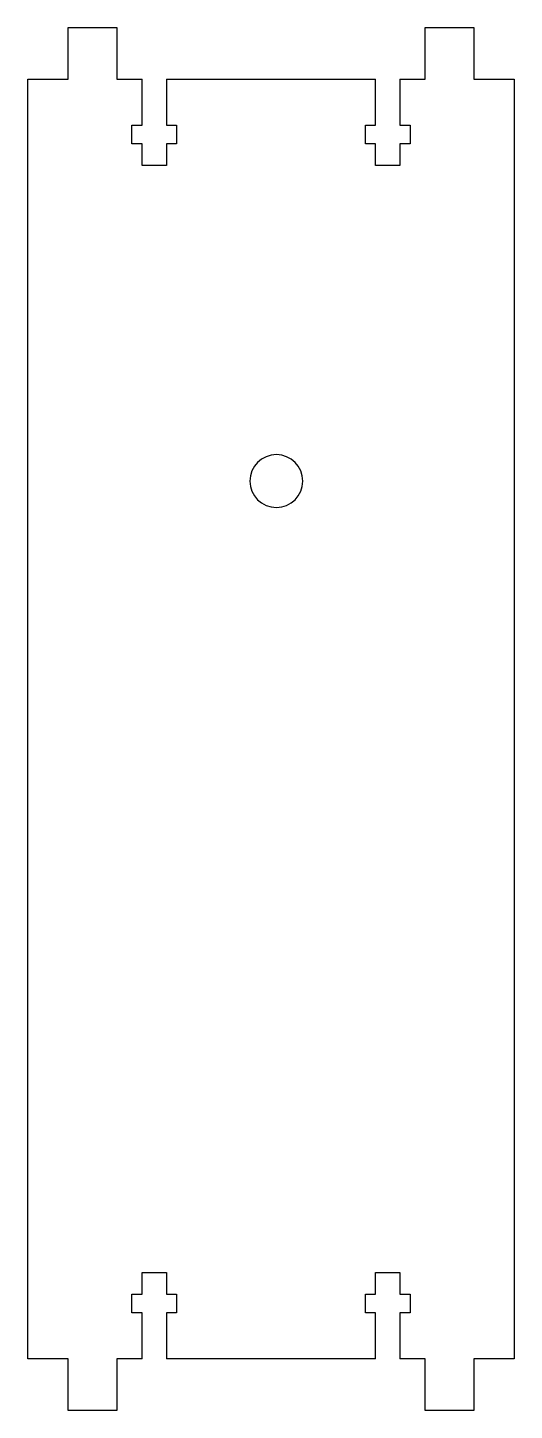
# Model space of a CAD drawing. Header units: millimetres. Extents: x -31 to 30, y -181 to -10.
import ezdxf

# ---------------------------------------------------------------- set-up
doc = ezdxf.new("R2010")
doc.units = ezdxf.units.MM
doc.layers.get('0').update_dxf_attribs({"color": 253, "lineweight": 70, "true_color": 0x8faf8f})

msp = doc.modelspace()

# ---------------------------------------------------------------- linework, layer by layer
at = {"color": 98, "lineweight": -3, "true_color": 0x054805}
for p, q in [((-25.5, -16.4), (-25.5, -10.05)), ((-25.5, -10.05), (-19.5, -10.05)), ((-19.5, -10.05), (-19.5, -16.4)), ((18.5, -16.4), (18.5, -10.05)), ((18.5, -10.05), (24.5, -10.05)), ((24.5, -10.05), (24.5, -16.4)), ((-30.5, -174.4), (-30.5, -16.4)), ((-30.5, -16.4), (-25.5, -16.4)), ((-19.5, -16.4), (-16.4, -16.4)), ((-16.4, -22.1), (-16.4, -16.4)), ((-13.4, -16.4), (-13.4, -22.1)), ((-13.4, -16.4), (12.4, -16.4)), ((12.4, -22.1), (12.4, -16.4)), ((15.4, -16.4), (15.4, -22.1)), ((15.4, -16.4), (18.5, -16.4)), ((24.5, -16.4), (29.5, -16.4)), ((29.5, -16.4), (29.5, -174.4)), ((-17.65, -22.1), (-16.4, -22.1)), ((-17.65, -24.4), (-17.65, -22.1)), ((-13.4, -22.1), (-12.15, -22.1)), ((-12.15, -22.1), (-12.15, -24.4)), ((11.15, -22.1), (12.4, -22.1)), ((11.15, -24.4), (11.15, -22.1)), ((15.4, -22.1), (16.65, -22.1)), ((16.65, -22.1), (16.65, -24.4)), ((-16.4, -24.4), (-17.65, -24.4)), ((-16.4, -27.05), (-16.4, -24.4)), ((-13.4, -24.4), (-13.4, -27.05)), ((-12.15, -24.4), (-13.4, -24.4)), ((12.4, -24.4), (11.15, -24.4)), ((12.4, -27.05), (12.4, -24.4)), ((15.4, -24.4), (15.4, -27.05)), ((16.65, -24.4), (15.4, -24.4)), ((-13.4, -27.05), (-16.4, -27.05)), ((15.4, -27.05), (12.4, -27.05)), ((-16.4, -163.75), (-13.4, -163.75)), ((-16.4, -166.4), (-16.4, -163.75)), ((-13.4, -163.75), (-13.4, -166.4)), ((12.4, -163.75), (15.4, -163.75)), ((12.4, -166.4), (12.4, -163.75)), ((15.4, -163.75), (15.4, -166.4)), ((-17.65, -166.4), (-16.4, -166.4)), ((-17.65, -168.7), (-17.65, -166.4)), ((-13.4, -166.4), (-12.15, -166.4)), ((-12.15, -166.4), (-12.15, -168.7)), ((11.15, -166.4), (12.4, -166.4)), ((11.15, -168.7), (11.15, -166.4)), ((15.4, -166.4), (16.65, -166.4)), ((16.65, -166.4), (16.65, -168.7)), ((-16.4, -168.7), (-17.65, -168.7)), ((-16.4, -174.4), (-16.4, -168.7)), ((-13.4, -168.7), (-13.4, -174.4)), ((-12.15, -168.7), (-13.4, -168.7)), ((12.4, -168.7), (11.15, -168.7)), ((12.4, -174.4), (12.4, -168.7)), ((15.4, -168.7), (15.4, -174.4)), ((16.65, -168.7), (15.4, -168.7)), ((-25.5, -174.4), (-30.5, -174.4)), ((-25.5, -180.75), (-25.5, -174.4)), ((-16.4, -174.4), (-19.5, -174.4)), ((-19.5, -174.4), (-19.5, -180.75)), ((12.4, -174.4), (-13.4, -174.4)), ((18.5, -174.4), (15.4, -174.4)), ((18.5, -180.75), (18.5, -174.4)), ((29.5, -174.4), (24.5, -174.4)), ((24.5, -174.4), (24.5, -180.75)), ((-19.5, -180.75), (-25.5, -180.75)), ((24.5, -180.75), (18.5, -180.75))]:
    msp.add_line(p, q, dxfattribs=at)
at = {"color": 98, "lineweight": -3, "true_color": 0x054805, "extrusion": (-3.30342e-17, -9.57053e-33, -1)}
msp.add_circle((-0.16, -66.02), 3.26, dxfattribs=at)

doc.saveas('drawing.dxf')
